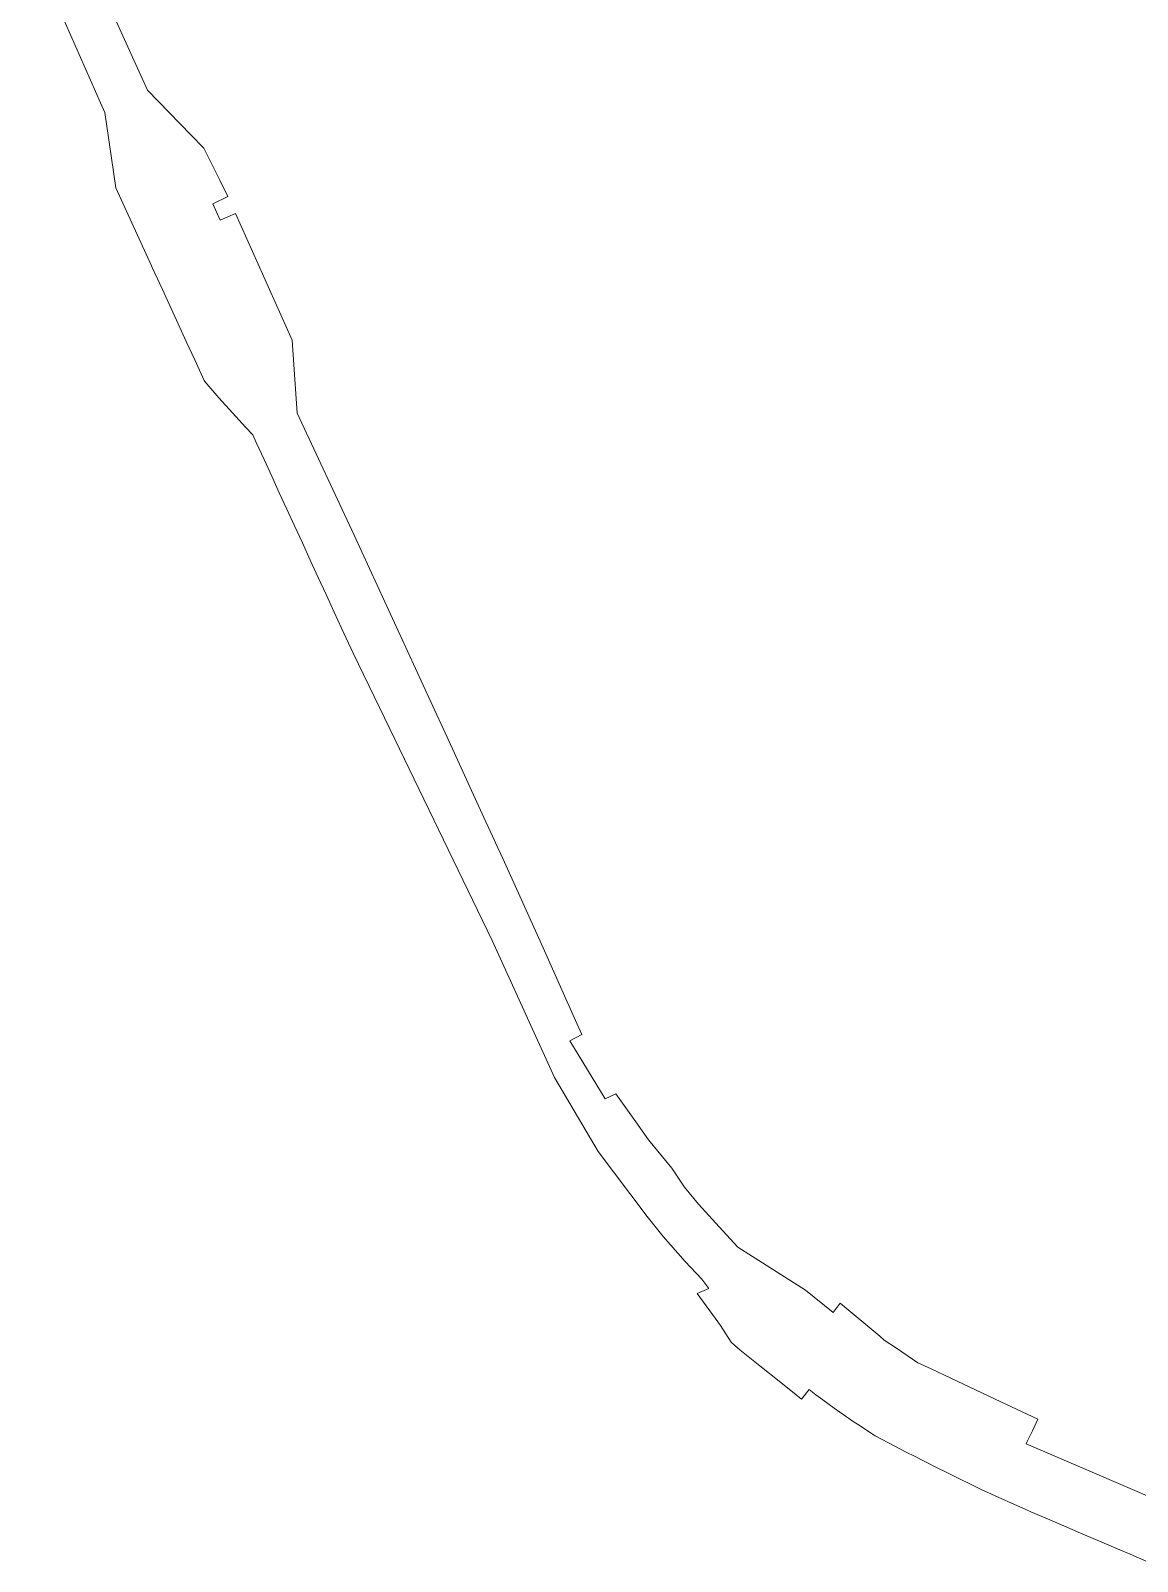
# Model space of a CAD drawing. Header units: metres. Extents: x 296686 to 300227, y 6172173 to 6175501.
# Drawn here: x 297519 to 298457, y 6172909 to 6174205 of the extents above; entities that cross this region are included whole.
import ezdxf

# ---------------------------------------------------------------- set-up
doc = ezdxf.new("R2010")
doc.units = ezdxf.units.M
doc.layers.add('Cadastre Land Parcels_SP_EXT', color=9, linetype='Continuous', lineweight=5)

msp = doc.modelspace()

# ---------------------------------------------------------------- linework, layer by layer
at = {"layer": 'Cadastre Land Parcels_SP_EXT', "linetype": 'Continuous'}
for points in [[(297519.4, 6174278.7), (297578.5, 6174144.2), (297582.3, 6174135.9), (297591.6, 6174072.2), (297621.8, 6174006.2), (297622.4, 6174004.8), (297631, 6173986), (297644.4, 6173956.9), (297651.2, 6173942), (297658.4, 6173926.5), (297666.4, 6173908.9), (297666.8, 6173908.2), (297678.9, 6173894.4), (297690.5, 6173881.7), (297701.5, 6173869.6), (297707.5, 6173862.9), (297710.5, 6173856.5), (297717.1, 6173842.1), (297723.6, 6173827.9), (297730, 6173814), (297736.5, 6173800.1), (297742.9, 6173785.9), (297749.5, 6173771.5), (297756.2, 6173757), (297763, 6173742.3), (297769.7, 6173727.7), (297776.5, 6173713), (297782.8, 6173699.2), (297792.5, 6173678.2), (297823.5, 6173614.2), (297910.3, 6173434.9), (297962.9, 6173319), (298000, 6173256.2), (298041.5, 6173201.2), (298055.1, 6173184.4), (298073.8, 6173163.2), (298087.9, 6173148.2), (298093.7, 6173140.3), (298083.8, 6173136.1), (298096.8, 6173118.3), (298103.7, 6173108.9), (298112.6, 6173094.7), (298115.6, 6173091.9), (298120.1, 6173088.3), (298137, 6173074.7), (298153.2, 6173061.8), (298167.7, 6173050.1), (298172.2, 6173046.6), (298178.6, 6173054.6), (298184.3, 6173050.2), (298190.2, 6173045.9), (298199.9, 6173038.8), (298204.7, 6173035.5), (298216.8, 6173027.2), (298219.5, 6173025.4), (298233.8, 6173016.2), (298234.7, 6173015.6), (298251.2, 6173006.8), (298260.7, 6173001.8), (298268, 6172998.2), (298284.9, 6172989.5), (298297, 6172983.5), (298324.3, 6172970.1), (298338.6, 6172963.6), (298352.5, 6172957.4), (298361.6, 6172953.3), (298366.4, 6172951.2), (298380.4, 6172945.2), (298394.4, 6172939.2), (298408.5, 6172933.2), (298422.5, 6172927.2), (298436.5, 6172921.2), (298450.5, 6172915.2), (298464.5, 6172909.2)], [(298466.8, 6172963.9), (298452.4, 6172970.1), (298362.5, 6173008.8), (298363.4, 6173010.6), (298367.7, 6173019.7), (298372.4, 6173029.5), (298336.1, 6173046.6), (298298.5, 6173064.3), (298281.9, 6173072.1), (298270.8, 6173077.4), (298252.5, 6173089.7), (298242.3, 6173096.5), (298238.5, 6173099.8), (298205, 6173127.9), (298199.1, 6173119.9), (298175.6, 6173138.8), (298118.2, 6173175.2), (298105.6, 6173189), (298085, 6173211.6), (298073.1, 6173226), (298062.3, 6173242.1), (298042.6, 6173266.2), (298031.9, 6173281.4), (298014.9, 6173305), (298005.9, 6173300.9), (297975.9, 6173350), (297986.1, 6173355.4), (297980.8, 6173367.1), (297968.1, 6173395.6), (297953.4, 6173428.6), (297946.8, 6173443.1), (297919.2, 6173504.2), (297913, 6173517.6), (297912.1, 6173519.6), (297903.1, 6173539), (297872, 6173607.1), (297858.3, 6173636.9), (297793.3, 6173778.2), (297745.2, 6173881.5), (297742.9, 6173914.1), (297740.8, 6173943.3), (297692.9, 6174050.5), (297680, 6174044.9), (297673.7, 6174058.7), (297686.5, 6174064.7), (297679.6, 6174078.5), (297676.5, 6174084.8), (297666.1, 6174105.8), (297655.2, 6174116.9), (297618.5, 6174154.7), (297617.1, 6174157.8), (297608.5, 6174176.6), (297600.2, 6174194.7), (297592, 6174212.7)]]:
    msp.add_lwpolyline(points, dxfattribs=at)

doc.saveas('drawing.dxf')
